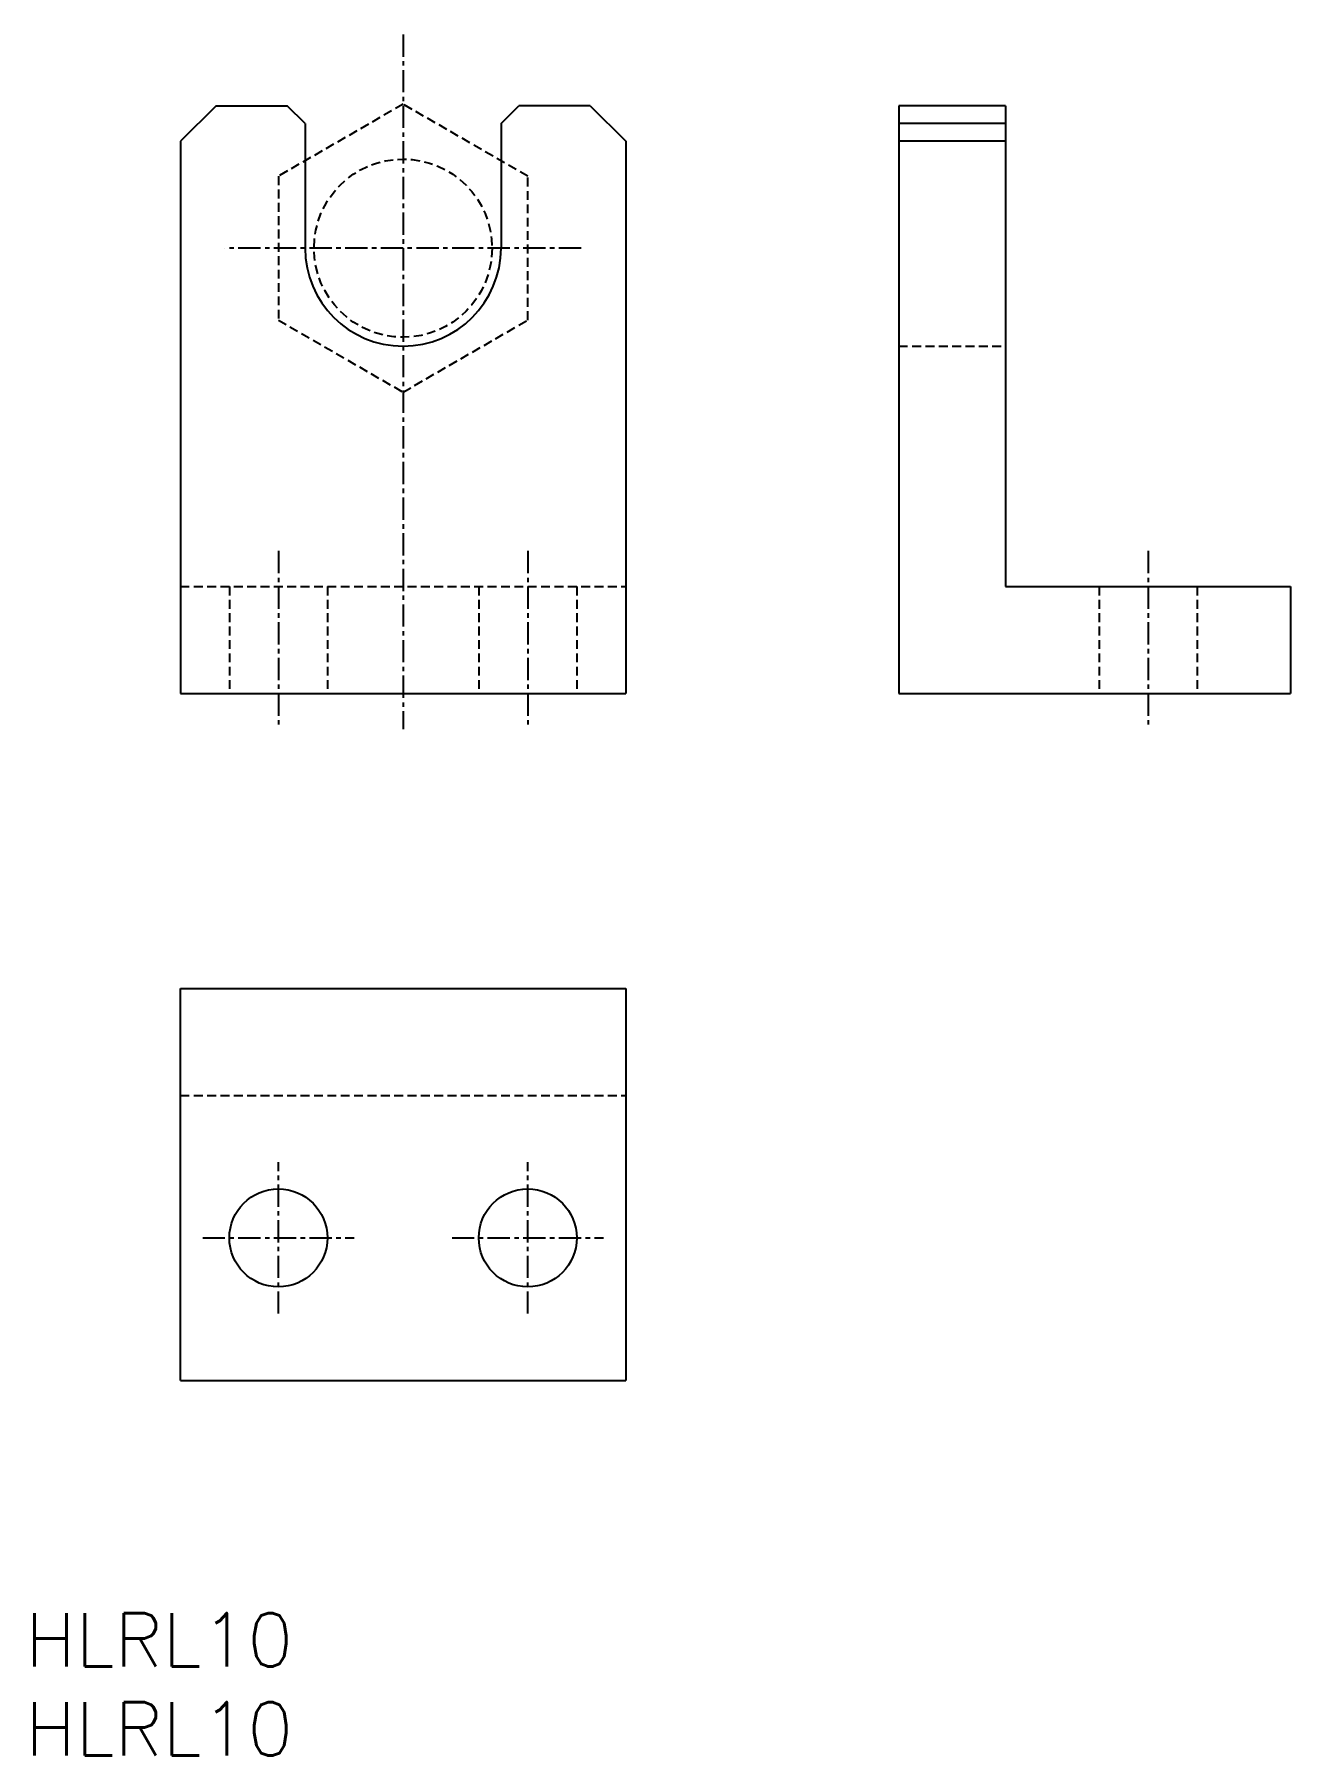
# Model space of a CAD drawing. Extents: x 102.3 to 172.8, y 46.1 to 142.7.
import ezdxf
from ezdxf.enums import TextEntityAlignment as Align

# ---------------------------------------------------------------- set-up
doc = ezdxf.new("R2010")
doc.units = 0
doc.linetypes.add('CENTER', pattern=[2, 1.25, -0.25, 0.25, -0.25])
doc.linetypes.add('DASHED', pattern=[0.75, 0.5, -0.25])
doc.layers.get('0').update_dxf_attribs({"linetype": 'CONTINUOUS'})
doc.layers.add('CENTER', color=1, linetype='CENTER')
doc.styles.get("Standard").update_dxf_attribs({"font": 'txt.shx', "bigfont": 'extfont.shx'})

msp = doc.modelspace()

# ---------------------------------------------------------------- linework, layer by layer
at = {"color": 7, "linetype": 'CONTINUOUS'}
for p, q in [((112.461, 138.731), (110.461, 136.731)), ((133.461, 138.731), (135.461, 136.731)), ((156.791, 138.731), (150.791, 138.731)), ((150.791, 138.731), (150.791, 105.731)), ((156.791, 138.731), (156.791, 111.731)), ((156.791, 137.731), (150.791, 137.731)), ((110.461, 136.731), (110.461, 105.731)), ((135.461, 136.731), (135.461, 105.731)), ((156.791, 136.731), (150.791, 136.731)), ((156.791, 111.731), (172.791, 111.731)), ((172.791, 111.731), (172.791, 105.731)), ((110.461, 105.731), (135.461, 105.731)), ((150.791, 105.731), (172.791, 105.731)), ((110.461, 67.162), (110.461, 89.162)), ((110.461, 89.162), (135.461, 89.162)), ((135.461, 89.162), (135.461, 67.162)), ((110.461, 67.162), (135.461, 67.162))]:
    msp.add_line(p, q, dxfattribs=at)
for p, q in [((112.461, 138.731), (116.461, 138.731)), ((117.461, 137.731), (116.461, 138.731)), ((128.461, 137.731), (129.461, 138.731)), ((133.461, 138.731), (129.461, 138.731)), ((117.461, 137.731), (117.461, 130.731)), ((128.461, 137.731), (128.461, 130.731))]:
    msp.add_line(p, q)
at = {"color": 3, "linetype": 'DASHED'}
for p, q in [((150.791, 125.231), (156.791, 125.231)), ((110.461, 111.731), (135.461, 111.731)), ((113.211, 111.731), (113.211, 105.731)), ((118.711, 111.731), (118.711, 105.731)), ((127.211, 111.731), (127.211, 105.731)), ((132.711, 111.731), (132.711, 105.731)), ((162.041, 111.731), (162.041, 105.731)), ((167.541, 111.731), (167.541, 105.731)), ((110.461, 83.162), (135.461, 83.162))]:
    msp.add_line(p, q, dxfattribs=at)
msp.add_lwpolyline([(129.961, 126.69), (129.961, 134.773), (122.961, 138.814), (115.961, 134.773), (115.961, 126.69), (122.961, 122.648)], close=True, dxfattribs=at)
msp.add_circle((122.961, 130.731), 5, dxfattribs=at)
for centre in [(115.961, 75.162), (129.961, 75.162)]:
    msp.add_circle(centre, 2.75)
msp.add_arc((122.961, 130.731), 5.5, 180, 0)
at = {"layer": 'CENTER', "color": 1, "linetype": 'CENTER'}
for p, q in [((122.961, 142.731), (122.961, 103.731)), ((132.961, 130.731), (112.961, 130.731)), ((115.961, 113.731), (115.961, 103.731)), ((129.961, 113.731), (129.961, 103.731)), ((164.791, 113.731), (164.791, 103.731)), ((115.961, 70.912), (115.961, 79.412)), ((129.961, 70.912), (129.961, 79.412)), ((111.711, 75.162), (120.211, 75.162)), ((125.711, 75.162), (134.211, 75.162))]:
    msp.add_line(p, q, dxfattribs=at)

# ---------------------------------------------------------------- texts
at = {"color": 7, "linetype": 'CONTINUOUS'}
for p in [(101.75, 52.598), (101.75, 47.598)]:
    msp.add_text('HLRL10', height=3, dxfattribs=at).set_placement(p, align=Align.MIDDLE_LEFT)

doc.saveas('drawing.dxf')
